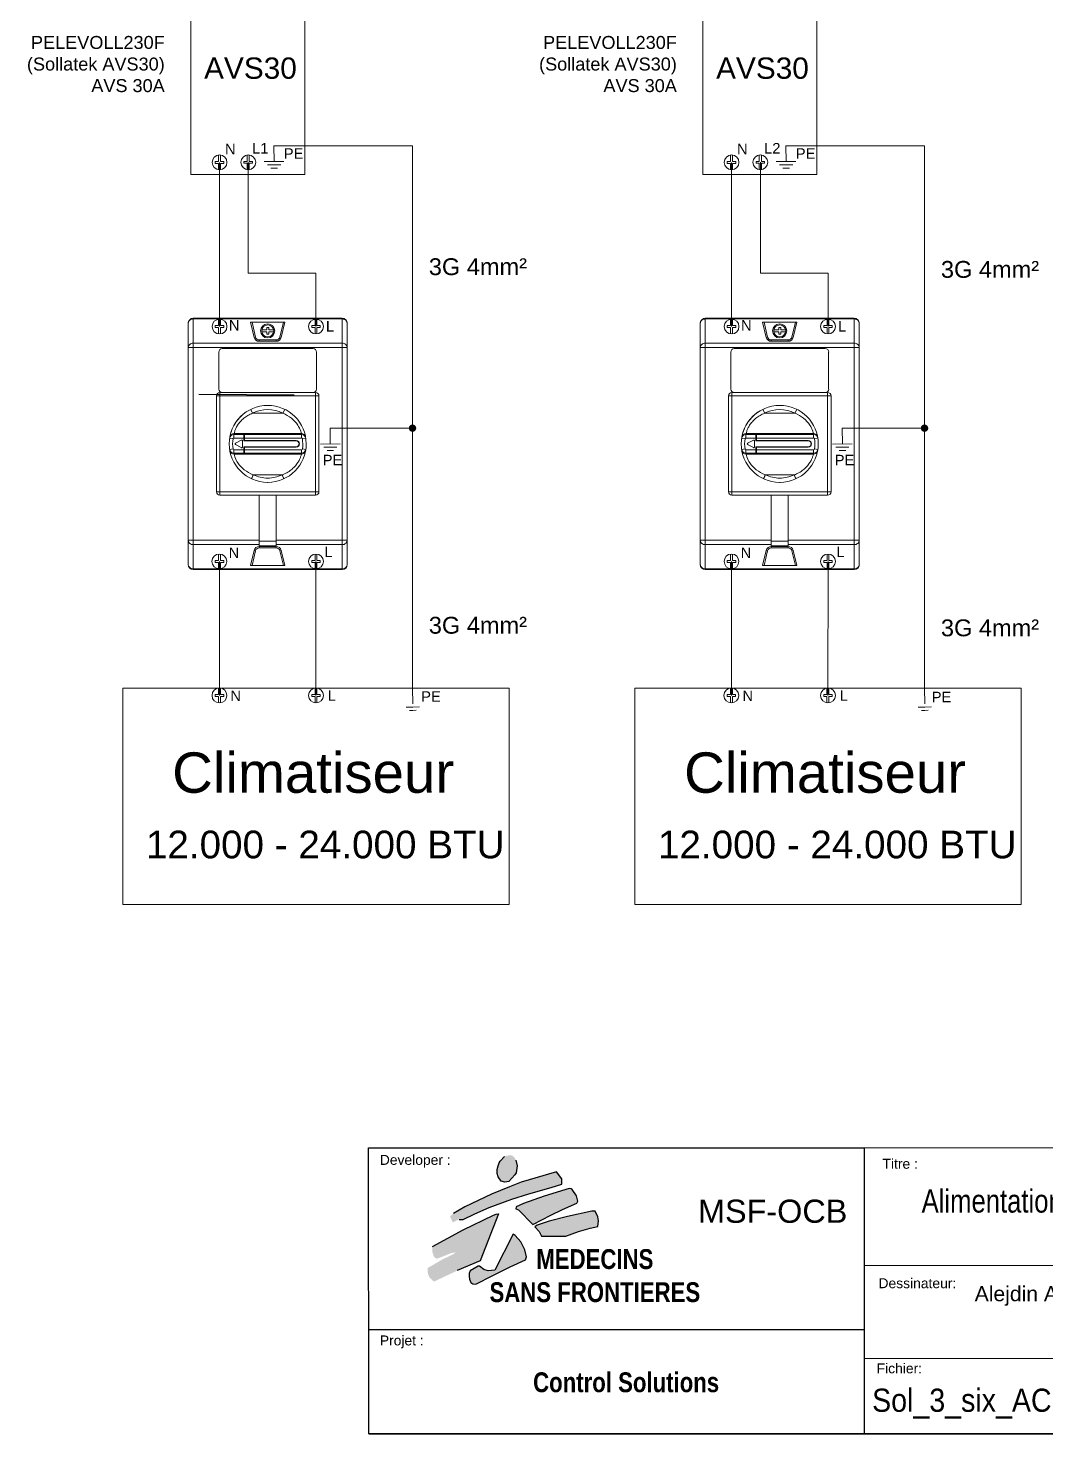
# Model space of a CAD drawing. Header units: millimetres. Extents: x 2593 to 3010, y 1326 to 1702.
# Drawn here: x 2802.3 to 2912, y 1365.9 to 1517.5 of the extents above; entities that cross this region are included whole.
import ezdxf
from ezdxf.enums import TextEntityAlignment as Align

# ---------------------------------------------------------------- set-up
doc = ezdxf.new("R2010")
doc.units = ezdxf.units.MM
for name, color, linetype, lineweight in [('01_Puissance', 250, 'Continuous', 20), ('03_Symbole', 250, 'Continuous', 15), ('_PROPRIETE_INTELLECTUELLE_AZIZI', 7, 'Continuous', 5)]:
    doc.layers.add(name, color=color, linetype=linetype, lineweight=lineweight)
doc.layers.add('04_Texte', color=7, linetype='Continuous')
doc.styles.get("Standard").update_dxf_attribs({"font": 'arial.ttf'})
doc.styles.add('TITLE', font='arial.ttf', dxfattribs={"width": 0.8})

# ---------------------------------------------------------------- blocks, each defined once
blk = doc.blocks.new('CARTOUCHE_AZIZI')
at = {"layer": '04_Texte', "linetype": 'Continuous'}
h = blk.add_hatch(color=256, dxfattribs=at)
h.paths.add_polyline_path([(-135.64, 28.9), (-135.78, 29.52), (-135.86, 29.69), (-136.11, 29.98), (-136.37, 30.06), (-136.77, 29.99), (-137.01, 29.9), (-137.47, 29.42), (-137.58, 29.21), (-137.68, 28.9), (-137.81, 28.51), (-137.79, 28.09), (-137.69, 27.72), (-137.36, 27.24), (-136.97, 27.13), (-136.55, 27.23), (-135.88, 27.93), (-135.75, 28.16)])
h.paths.add_polyline_path([(-135.2, 27.13), (-136.46, 26.65), (-138.43, 25.85), (-141.29, 24.49), (-142.52, 23.77), (-142.89, 23.46), (-142.59, 22.8), (-141.91, 23.13), (-141.46, 23.12), (-140.22, 23.71), (-138.66, 24.4), (-136.22, 25.3), (-134.37, 25.88), (-131.99, 26.58), (-130.84, 26.93), (-130.82, 27.49), (-131.4, 28.26)])
h.paths.add_polyline_path([(-137.67, 23.73), (-137.91, 23.69), (-138.2, 23.58), (-141.48, 22), (-144.78, 20.21), (-144.79, 19.63), (-144.6, 19.07), (-144.3, 18.88), (-142.73, 19.5), (-142.31, 19.57), (-142.46, 19.41), (-143.75, 18.78), (-145.3, 17.88), (-145.3, 17.38), (-145.12, 16.89), (-144.62, 16.42), (-142.11, 17.6), (-139.63, 18.65)])
h.paths.add_polyline_path([(-134.76, 18.76), (-134.65, 19.1), (-134.83, 19.83), (-135.26, 20.72), (-135.86, 21.39), (-136.08, 21.55), (-138.07, 17.64), (-138.78, 17.59), (-139.25, 17.72), (-139.7, 18.07), (-139.86, 18.07), (-140.73, 17.57), (-140.83, 17.31), (-140.83, 16.99), (-140.78, 16.7), (-140.63, 16.33), (-140.44, 16.18), (-140.1, 16.15), (-138.28, 17.07), (-136.39, 18.02)])
h.paths.add_polyline_path([(-134.97, 24.83), (-135.76, 24.49), (-135.78, 24.28), (-135.51, 24.16), (-133.95, 22.59), (-132.01, 23.59), (-130.75, 24.18), (-129.2, 24.87), (-129.12, 25.09), (-129.25, 25.66), (-129.7, 26.35), (-129.81, 26.44), (-130.05, 26.45), (-132.72, 25.64)])
h.paths.add_polyline_path([(-132.18, 22.92), (-133.5, 22.49), (-133.73, 22.31), (-133.29, 21.83), (-133.03, 21.31), (-130.39, 21.31), (-129.04, 21.82), (-127.76, 22.18), (-126.94, 22.37), (-126.86, 22.99), (-126.94, 23.41), (-127.22, 24.01), (-127.58, 24.03), (-130.23, 23.44)])
at = {"layer": '04_Texte'}
for p, q in [((-151.65, 30.85), (-98.23, 30.85)), ((-151.65, 11.27), (-98.23, 11.27)), ((-151.65, 0), (-98.23, 0)), ((-98.23, 0), (-53.45, 0))]:
    blk.add_line(p, q, dxfattribs=at)
at = {"layer": '04_Texte', "lineweight": -3}
for p, q in [((-98.23, 30.85), (-98.23, 0)), ((-98.23, 18.17), (-0.02, 18.24)), ((-98.23, 8.17), (-0.01, 7.96)), ((-76.3, 8.12), (-76.3, 0)), ((-52.18, 8.07), (-52.06, 0)), ((-42.92, 8.05), (-42.92, 0)), ((-26.4, 8.02), (-26.35, 0))]:
    blk.add_line(p, q, dxfattribs=at)
at = {"layer": '04_Texte', "linetype": 'Continuous'}
for p, q in [((-137.81, 28.51), (-137.68, 28.9)), ((-137.68, 28.9), (-137.58, 29.21)), ((-137.58, 29.21), (-137.47, 29.42)), ((-137.47, 29.42), (-137.01, 29.9)), ((-135.78, 29.52), (-135.64, 28.9)), ((-135.64, 28.9), (-135.75, 28.16)), ((-137.79, 28.09), (-137.81, 28.51)), ((-137.69, 27.72), (-137.79, 28.09)), ((-137.36, 27.24), (-137.69, 27.72)), ((-135.88, 27.93), (-136.55, 27.23)), ((-135.75, 28.16), (-135.88, 27.93)), ((-131.4, 28.26), (-135.2, 27.13)), ((-130.82, 27.49), (-131.4, 28.26)), ((-130.84, 26.93), (-130.82, 27.49)), ((-138.43, 25.85), (-141.29, 24.49)), ((-136.46, 26.65), (-138.43, 25.85)), ((-136.97, 27.13), (-137.36, 27.24)), ((-136.55, 27.23), (-136.97, 27.13)), ((-135.2, 27.13), (-136.46, 26.65)), ((-136.22, 25.3), (-134.37, 25.88)), ((-134.37, 25.88), (-131.99, 26.58)), ((-130.05, 26.45), (-132.72, 25.64)), ((-131.99, 26.58), (-130.84, 26.93)), ((-129.81, 26.44), (-130.05, 26.45)), ((-129.7, 26.35), (-129.81, 26.44)), ((-129.25, 25.66), (-129.7, 26.35)), ((-141.29, 24.49), (-142.52, 23.77)), ((-140.22, 23.71), (-138.66, 24.4)), ((-138.66, 24.4), (-136.22, 25.3)), ((-135.76, 24.49), (-135.78, 24.28)), ((-135.78, 24.28), (-135.51, 24.16)), ((-134.97, 24.83), (-135.76, 24.49)), ((-132.72, 25.64), (-134.97, 24.83)), ((-130.75, 24.18), (-129.2, 24.87)), ((-129.12, 25.09), (-129.25, 25.66)), ((-129.2, 24.87), (-129.12, 25.09)), ((-141.91, 23.13), (-141.46, 23.12)), ((-141.48, 22), (-138.2, 23.58)), ((-141.46, 23.12), (-140.22, 23.71)), ((-137.67, 23.73), (-139.63, 18.65)), ((-138.2, 23.58), (-137.91, 23.69)), ((-137.91, 23.69), (-137.67, 23.73)), ((-135.51, 24.16), (-133.95, 22.59)), ((-133.95, 22.59), (-132.01, 23.59)), ((-132.18, 22.92), (-133.5, 22.49)), ((-130.23, 23.44), (-132.18, 22.92)), ((-132.01, 23.59), (-130.75, 24.18)), ((-127.58, 24.03), (-130.23, 23.44)), ((-127.22, 24.01), (-127.58, 24.03)), ((-126.94, 23.41), (-127.22, 24.01)), ((-126.86, 22.99), (-126.94, 23.41)), ((-126.94, 22.37), (-126.86, 22.99)), ((-144.78, 20.21), (-141.48, 22)), ((-136.08, 21.55), (-138.07, 17.64)), ((-135.86, 21.39), (-136.08, 21.55)), ((-135.26, 20.72), (-135.86, 21.39)), ((-133.5, 22.49), (-133.73, 22.31)), ((-133.73, 22.31), (-133.29, 21.83)), ((-133.29, 21.83), (-133.03, 21.31)), ((-133.03, 21.31), (-130.39, 21.31)), ((-130.39, 21.31), (-129.04, 21.82)), ((-129.04, 21.82), (-127.76, 22.18)), ((-127.76, 22.18), (-126.94, 22.37)), ((-134.83, 19.83), (-135.26, 20.72)), ((-134.65, 19.1), (-134.83, 19.83)), ((-139.63, 18.65), (-142.11, 17.6)), ((-136.39, 18.02), (-134.76, 18.76)), ((-134.76, 18.76), (-134.65, 19.1)), ((-140.73, 17.57), (-140.83, 17.31)), ((-140.83, 17.31), (-140.83, 16.99)), ((-140.83, 16.99), (-140.78, 16.7)), ((-140.78, 16.7), (-140.63, 16.33)), ((-139.86, 18.07), (-140.73, 17.57)), ((-140.1, 16.15), (-138.28, 17.07)), ((-139.7, 18.07), (-139.86, 18.07)), ((-139.25, 17.72), (-139.7, 18.07)), ((-138.78, 17.59), (-139.25, 17.72)), ((-138.07, 17.64), (-138.78, 17.59)), ((-138.28, 17.07), (-136.39, 18.02)), ((-140.63, 16.33), (-140.44, 16.18)), ((-140.44, 16.18), (-140.1, 16.15))]:
    blk.add_line(p, q, dxfattribs=at)
at = {"layer": '04_Texte'}
blk.add_lwpolyline([(-151.68, 30.85), (0.03, 30.92), (0, 0), (-151.65, 0)], close=True, dxfattribs=at)
at = {"layer": '04_Texte', "style": 'TITLE'}
for s, p in [('Developer :', (-150.45, 29.01)), ('Titre : ', (-96.26, 28.59)), ('Dessinateur: ', (-96.69, 15.71)), ('Projet :', (-150.45, 9.54)), ('Fichier: ', (-96.89, 6.53)), ('Date de révision :', (-41.9, 6.44)), ('Date de création :', (-75.05, 6.25)), ('Rev. No :', (-51.21, 6.3)), ('Echelle : ', (-25.09, 6.21))]:
    blk.add_text(s, height=1.069, dxfattribs=at).set_placement(p)
at = {"layer": '04_Texte', "width": 0.882139}
blk.add_text('Sol_3_six_AC', height=2.5, dxfattribs=at).set_placement((-97.38, 2.38), (-78.03, 2.38), align=Align.FIT)
at = {"layer": '04_Texte', "lineweight": -3, "attachment_point": 1}
for s, width, gutter_width, insert, char_height in [('MSF-OCB', 13.1966, 12.5, (-116.15, 25.26), 2.5), ('Alejdin AZIZI, HVAC Control Solutions Engineer Intern', 58.1415, 8.14, (-86.32, 15.93), 1.6279), ('NTS', 14.2549, 12.5, (-20.66, 4.89), 2.5)]:
    blk.add_mtext_dynamic_manual_height_columns(s, width=width, gutter_width=gutter_width, heights=[0], dxfattribs=dict(at, insert=insert, char_height=char_height))
at = {"layer": '04_Texte', "char_height": 2.1397, "width": 54.778, "attachment_point": 5, "style": 'TITLE'}
for s, insert in [('{\\fArial|b1|i0|c0|p39;MEDECINS\\PSANS FRONTIERES}', (-127.27, 17.05)), ('{\\fArial|b1|i0|c0|p39;Control Solutions}', (-123.9, 5.55))]:
    blk.add_mtext(s, dxfattribs=dict(at, insert=insert))
at = {"layer": '04_Texte', "insert": (-74.12, 4.48), "char_height": 2.5, "attachment_point": 1}
blk.add_mtext_dynamic_manual_height_columns('21/04/2026', width=5.8436, gutter_width=12.5, heights=[0], dxfattribs=at)
at = {"layer": '04_Texte'}
for tag, p, height in [('REV_NO', (-51.35, 2.42), 1.39), ('DATE_REV', (-41.45, 2.09), 1.93)]:
    blk.add_attdef(tag, p, '', height=height, dxfattribs=at)
at = {"layer": '_PROPRIETE_INTELLECTUELLE_AZIZI', "insert": (-151.68, 30.87), "char_height": 0.0144, "attachment_point": 1}
blk.add_mtext_dynamic_manual_height_columns('ORIG_DWG_AUTH:_AZIZI_Alejdin_2026', width=0.3855, gutter_width=0.0719, heights=[0], dxfattribs=at)

msp = doc.modelspace()

# ---------------------------------------------------------------- linework, layer by layer
at = {"layer": '01_Puissance'}
for p, q in [((2828.75, 1504.77), (2828.78, 1503.07)), ((2828.75, 1504.77), (2843.71, 1504.77)), ((2843.71, 1504.77), (2843.71, 1474.32)), ((2883.95, 1504.77), (2883.98, 1503.07)), ((2898.91, 1504.77), (2883.95, 1504.77)), ((2898.91, 1474.32), (2898.91, 1504.77)), ((2822.91, 1485.28), (2822.91, 1502.98)), ((2826.01, 1502.99), (2826.01, 1491.04)), ((2827.71, 1503.06), (2829.84, 1503.09)), ((2828.78, 1503.07), (2827.71, 1503.06)), ((2828.07, 1502.71), (2829.5, 1502.73)), ((2828.78, 1502.72), (2828.07, 1502.71)), ((2828.43, 1502.36), (2829.15, 1502.37)), ((2828.79, 1502.36), (2828.43, 1502.36)), ((2878.11, 1485.28), (2878.11, 1502.98)), ((2881.21, 1491.04), (2881.21, 1502.99)), ((2882.91, 1503.06), (2885.05, 1503.09)), ((2883.98, 1503.07), (2882.91, 1503.06)), ((2883.28, 1502.71), (2884.7, 1502.73)), ((2883.99, 1502.72), (2883.28, 1502.71)), ((2883.64, 1502.36), (2884.35, 1502.37)), ((2883.99, 1502.36), (2883.64, 1502.36)), ((2832.1, 1501.68), (2832.1, 1501.68)), ((2887.3, 1501.68), (2887.3, 1501.68)), ((2833.3, 1491.04), (2826.01, 1491.04)), ((2833.3, 1491.04), (2833.3, 1485.28)), ((2881.21, 1491.04), (2888.51, 1491.04)), ((2888.51, 1491.04), (2888.51, 1485.28)), ((2834.82, 1474.32), (2834.84, 1472.63)), ((2843.71, 1474.32), (2834.82, 1474.32)), ((2843.71, 1446.3), (2843.71, 1474.32)), ((2890.02, 1474.32), (2890.05, 1472.63)), ((2890.02, 1474.32), (2898.91, 1474.32)), ((2898.91, 1446.3), (2898.91, 1474.32)), ((2833.78, 1472.61), (2835.91, 1472.65)), ((2834.84, 1472.63), (2833.78, 1472.61)), ((2834.14, 1472.26), (2835.56, 1472.28)), ((2834.85, 1472.27), (2834.14, 1472.26)), ((2834.86, 1471.92), (2834.5, 1471.91)), ((2834.5, 1471.91), (2835.21, 1471.92)), ((2888.98, 1472.61), (2891.11, 1472.65)), ((2890.05, 1472.63), (2888.98, 1472.61)), ((2889.34, 1472.26), (2890.76, 1472.28)), ((2890.05, 1472.27), (2889.34, 1472.26)), ((2890.06, 1471.92), (2889.7, 1471.91)), ((2889.7, 1471.91), (2890.41, 1471.92)), ((2822.9, 1445.5), (2822.89, 1459.95)), ((2833.3, 1459.95), (2833.3, 1445.5)), ((2878.1, 1459.95), (2878.09, 1445.5)), ((2888.51, 1459.95), (2888.5, 1445.5)), ((2843.71, 1446.3), (2843.74, 1444.61)), ((2898.91, 1446.3), (2898.94, 1444.61)), ((2843.04, 1444.24), (2844.46, 1444.26)), ((2843.75, 1444.25), (2843.04, 1444.24)), ((2843.4, 1443.89), (2844.11, 1443.9)), ((2843.75, 1443.89), (2843.4, 1443.89)), ((2898.23, 1444.24), (2899.66, 1444.26)), ((2898.94, 1444.25), (2898.23, 1444.24)), ((2898.59, 1443.89), (2899.31, 1443.9)), ((2898.95, 1443.89), (2898.59, 1443.89))]:
    msp.add_line(p, q, dxfattribs=at)
at = {"layer": '01_Puissance', "lineweight": -3}
msp.add_line((2830.97, 1477.87), (2820.66, 1477.94), dxfattribs=at)
at = {"layer": '01_Puissance', "lineweight": -3, "const_width": 0.4}
for points in [[(2843.91, 1474.32, -1), (2843.51, 1474.32, -1)], [(2899.11, 1474.32, -1), (2898.71, 1474.32, -1)]]:
    msp.add_lwpolyline(points, format="xyb", close=True, dxfattribs=at)
at = {"layer": '03_Symbole', "color": 7, "linetype": 'Continuous'}
for p, q in [((2822.8, 1503.09), (2822.8, 1503.77)), ((2823.02, 1503.09), (2823.02, 1503.77)), ((2825.9, 1503.09), (2825.9, 1503.78)), ((2826.11, 1503.09), (2826.11, 1503.78)), ((2878, 1503.09), (2878, 1503.77)), ((2878.22, 1503.09), (2878.22, 1503.77)), ((2881.1, 1503.09), (2881.1, 1503.78)), ((2881.32, 1503.09), (2881.32, 1503.78)), ((2822.45, 1503.09), (2822.45, 1502.87)), ((2822.8, 1503.09), (2822.45, 1503.09)), ((2822.45, 1502.87), (2822.8, 1502.87)), ((2822.8, 1502.87), (2822.8, 1502.19)), ((2823.37, 1503.09), (2823.02, 1503.09)), ((2823.02, 1502.87), (2823.02, 1502.19)), ((2823.02, 1502.87), (2823.37, 1502.87)), ((2823.37, 1502.87), (2823.37, 1503.09)), ((2825.54, 1502.88), (2825.54, 1503.09)), ((2825.54, 1503.09), (2825.9, 1503.09)), ((2825.9, 1502.88), (2825.54, 1502.88)), ((2825.9, 1502.88), (2825.9, 1502.2)), ((2826.11, 1503.09), (2826.47, 1503.09)), ((2826.11, 1502.88), (2826.11, 1502.2)), ((2826.47, 1502.88), (2826.11, 1502.88)), ((2826.47, 1503.09), (2826.47, 1502.88)), ((2877.65, 1503.09), (2877.65, 1502.87)), ((2878, 1503.09), (2877.65, 1503.09)), ((2877.65, 1502.87), (2878, 1502.87)), ((2878, 1502.87), (2878, 1502.19)), ((2878.57, 1503.09), (2878.22, 1503.09)), ((2878.22, 1502.87), (2878.22, 1502.19)), ((2878.22, 1502.87), (2878.57, 1502.87)), ((2878.57, 1502.87), (2878.57, 1503.09)), ((2880.75, 1502.88), (2880.75, 1503.09)), ((2880.75, 1503.09), (2881.1, 1503.09)), ((2881.1, 1502.88), (2880.75, 1502.88)), ((2881.1, 1502.88), (2881.1, 1502.2)), ((2881.32, 1503.09), (2881.67, 1503.09)), ((2881.32, 1502.88), (2881.32, 1502.2)), ((2881.67, 1502.88), (2881.32, 1502.88)), ((2881.67, 1503.09), (2881.67, 1502.88)), ((2822.8, 1485.38), (2822.8, 1486.07)), ((2823.02, 1485.38), (2823.02, 1486.07)), ((2833.2, 1485.39), (2833.2, 1486.07)), ((2833.41, 1485.39), (2833.41, 1486.07)), ((2878, 1485.38), (2878, 1486.07)), ((2878.22, 1485.38), (2878.22, 1486.07)), ((2888.4, 1485.39), (2888.4, 1486.07)), ((2888.61, 1485.39), (2888.61, 1486.07)), ((2822.45, 1485.17), (2822.45, 1485.38)), ((2822.45, 1485.38), (2822.8, 1485.38)), ((2822.8, 1485.17), (2822.45, 1485.17)), ((2822.8, 1485.17), (2822.8, 1484.49)), ((2823.02, 1485.38), (2823.37, 1485.38)), ((2823.02, 1485.17), (2823.02, 1484.49)), ((2823.37, 1485.17), (2823.02, 1485.17)), ((2823.37, 1485.38), (2823.37, 1485.17)), ((2832.84, 1485.18), (2832.84, 1485.39)), ((2832.84, 1485.39), (2833.2, 1485.39)), ((2833.2, 1485.18), (2832.84, 1485.18)), ((2833.2, 1485.18), (2833.2, 1484.49)), ((2833.41, 1485.39), (2833.76, 1485.39)), ((2833.41, 1485.18), (2833.41, 1484.49)), ((2833.76, 1485.18), (2833.41, 1485.18)), ((2833.76, 1485.39), (2833.76, 1485.18)), ((2877.65, 1485.17), (2877.65, 1485.38)), ((2877.65, 1485.38), (2878, 1485.38)), ((2878, 1485.17), (2877.65, 1485.17)), ((2878, 1485.17), (2878, 1484.49)), ((2878.22, 1485.38), (2878.57, 1485.38)), ((2878.22, 1485.17), (2878.22, 1484.49)), ((2878.57, 1485.17), (2878.22, 1485.17)), ((2878.57, 1485.38), (2878.57, 1485.17)), ((2888.04, 1485.18), (2888.04, 1485.39)), ((2888.04, 1485.39), (2888.4, 1485.39)), ((2888.4, 1485.18), (2888.04, 1485.18)), ((2888.4, 1485.18), (2888.4, 1484.49)), ((2888.61, 1485.39), (2888.97, 1485.39)), ((2888.61, 1485.18), (2888.61, 1484.49)), ((2888.97, 1485.18), (2888.61, 1485.18)), ((2888.97, 1485.39), (2888.97, 1485.18)), ((2822.43, 1459.84), (2822.43, 1460.06)), ((2822.43, 1460.06), (2822.79, 1460.06)), ((2822.79, 1459.84), (2822.43, 1459.84)), ((2822.79, 1460.06), (2822.79, 1460.74)), ((2822.79, 1459.84), (2822.79, 1459.16)), ((2823, 1460.06), (2823, 1460.74)), ((2823, 1460.06), (2823.36, 1460.06)), ((2823, 1459.84), (2823, 1459.16)), ((2823.36, 1459.84), (2823, 1459.84)), ((2823.36, 1460.06), (2823.36, 1459.84)), ((2832.84, 1459.84), (2832.84, 1460.06)), ((2832.84, 1460.06), (2833.2, 1460.06)), ((2833.2, 1459.84), (2832.84, 1459.84)), ((2833.2, 1460.06), (2833.2, 1460.74)), ((2833.2, 1459.84), (2833.2, 1459.16)), ((2833.41, 1460.06), (2833.41, 1460.74)), ((2833.41, 1460.06), (2833.76, 1460.06)), ((2833.41, 1459.84), (2833.41, 1459.16)), ((2833.76, 1459.84), (2833.41, 1459.84)), ((2833.76, 1460.06), (2833.76, 1459.84)), ((2877.64, 1459.84), (2877.64, 1460.06)), ((2877.64, 1460.06), (2877.99, 1460.06)), ((2877.99, 1459.84), (2877.64, 1459.84)), ((2877.99, 1460.06), (2877.99, 1460.74)), ((2877.99, 1459.84), (2877.99, 1459.16)), ((2878.2, 1460.06), (2878.2, 1460.74)), ((2878.2, 1460.06), (2878.56, 1460.06)), ((2878.2, 1459.84), (2878.2, 1459.16)), ((2878.56, 1459.84), (2878.2, 1459.84)), ((2878.56, 1460.06), (2878.56, 1459.84)), ((2888.05, 1459.84), (2888.05, 1460.06)), ((2888.05, 1460.06), (2888.4, 1460.06)), ((2888.4, 1459.84), (2888.05, 1459.84)), ((2888.4, 1460.06), (2888.4, 1460.74)), ((2888.4, 1459.84), (2888.4, 1459.16)), ((2888.61, 1460.06), (2888.61, 1460.74)), ((2888.61, 1460.06), (2888.97, 1460.06)), ((2888.61, 1459.84), (2888.61, 1459.16)), ((2888.97, 1459.84), (2888.61, 1459.84)), ((2888.97, 1460.06), (2888.97, 1459.84)), ((2822.79, 1445.61), (2822.79, 1446.29)), ((2823.01, 1445.61), (2823.01, 1446.29)), ((2833.2, 1445.61), (2833.2, 1446.29)), ((2833.41, 1445.61), (2833.41, 1446.29)), ((2877.99, 1445.61), (2877.99, 1446.29)), ((2878.2, 1445.61), (2878.2, 1446.29)), ((2888.39, 1445.61), (2888.39, 1446.29)), ((2888.61, 1445.61), (2888.61, 1446.29)), ((2822.44, 1445.61), (2822.44, 1445.39)), ((2822.79, 1445.61), (2822.44, 1445.61)), ((2822.44, 1445.39), (2822.79, 1445.39)), ((2822.79, 1445.39), (2822.79, 1444.71)), ((2823.36, 1445.61), (2823.01, 1445.61)), ((2823.01, 1445.39), (2823.01, 1444.71)), ((2823.01, 1445.39), (2823.36, 1445.39)), ((2823.36, 1445.39), (2823.36, 1445.61)), ((2832.84, 1445.39), (2832.84, 1445.61)), ((2832.84, 1445.61), (2833.2, 1445.61)), ((2833.2, 1445.39), (2832.84, 1445.39)), ((2833.2, 1445.39), (2833.2, 1444.71)), ((2833.41, 1445.61), (2833.76, 1445.61)), ((2833.41, 1445.39), (2833.41, 1444.71)), ((2833.76, 1445.39), (2833.41, 1445.39)), ((2833.76, 1445.61), (2833.76, 1445.39)), ((2877.63, 1445.61), (2877.63, 1445.39)), ((2877.99, 1445.61), (2877.63, 1445.61)), ((2877.63, 1445.39), (2877.99, 1445.39)), ((2877.99, 1445.39), (2877.99, 1444.71)), ((2878.55, 1445.61), (2878.2, 1445.61)), ((2878.2, 1445.39), (2878.2, 1444.71)), ((2878.2, 1445.39), (2878.55, 1445.39)), ((2878.55, 1445.39), (2878.55, 1445.61)), ((2888.04, 1445.39), (2888.04, 1445.61)), ((2888.04, 1445.61), (2888.39, 1445.61)), ((2888.39, 1445.39), (2888.04, 1445.39)), ((2888.39, 1445.39), (2888.39, 1444.71)), ((2888.61, 1445.61), (2888.96, 1445.61)), ((2888.61, 1445.39), (2888.61, 1444.71)), ((2888.96, 1445.39), (2888.61, 1445.39)), ((2888.96, 1445.61), (2888.96, 1445.39))]:
    msp.add_line(p, q, dxfattribs=at)
at = {"layer": '03_Symbole', "color": 7}
for p, q in [((2819.53, 1459.63), (2819.53, 1485.62)), ((2820.08, 1486.18), (2820.08, 1459.08)), ((2820.08, 1486.18), (2836.12, 1486.18)), ((2836.12, 1486.1), (2820.08, 1486.1)), ((2826.26, 1485.75), (2826.64, 1484.11)), ((2826.26, 1485.75), (2829.94, 1485.75)), ((2826.78, 1484.15), (2826.41, 1485.75)), ((2829.79, 1485.75), (2829.42, 1484.15)), ((2829.94, 1485.75), (2829.56, 1484.11)), ((2836.12, 1459.08), (2836.12, 1486.18)), ((2836.67, 1459.63), (2836.67, 1485.62)), ((2874.73, 1459.63), (2874.73, 1485.62)), ((2875.28, 1486.18), (2875.28, 1459.08)), ((2875.28, 1486.18), (2891.32, 1486.18)), ((2891.32, 1486.1), (2875.28, 1486.1)), ((2881.46, 1485.75), (2881.84, 1484.11)), ((2881.46, 1485.75), (2885.15, 1485.75)), ((2881.99, 1484.15), (2881.61, 1485.75)), ((2884.99, 1485.75), (2884.62, 1484.15)), ((2885.15, 1485.75), (2884.76, 1484.11)), ((2891.32, 1459.08), (2891.32, 1486.18)), ((2891.87, 1459.63), (2891.87, 1485.62)), ((2826.64, 1484.11), (2826.78, 1484.15)), ((2827.46, 1484.92), (2827.99, 1484.92)), ((2827.99, 1484.7), (2827.46, 1484.7)), ((2827.99, 1484.92), (2827.99, 1485.16)), ((2827.99, 1484.46), (2827.99, 1484.7)), ((2828.21, 1485.16), (2828.21, 1484.92)), ((2828.21, 1484.92), (2828.73, 1484.92)), ((2828.21, 1484.7), (2828.21, 1484.46)), ((2828.73, 1484.7), (2828.21, 1484.7)), ((2829.42, 1484.15), (2829.56, 1484.11)), ((2881.84, 1484.11), (2881.99, 1484.15)), ((2882.67, 1484.92), (2883.19, 1484.92)), ((2883.19, 1484.7), (2882.67, 1484.7)), ((2883.19, 1484.92), (2883.19, 1485.16)), ((2883.19, 1484.46), (2883.19, 1484.7)), ((2883.41, 1485.16), (2883.41, 1484.92)), ((2883.41, 1484.92), (2883.94, 1484.92)), ((2883.41, 1484.7), (2883.41, 1484.46)), ((2883.94, 1484.7), (2883.41, 1484.7)), ((2884.62, 1484.15), (2884.76, 1484.11)), ((2836.67, 1483.02), (2819.53, 1483.02)), ((2820.08, 1483.5), (2836.12, 1483.5)), ((2822.83, 1478.53), (2822.83, 1482.53)), ((2823.2, 1482.9), (2833, 1482.9)), ((2827.18, 1483.84), (2827.18, 1483.69)), ((2827.18, 1483.84), (2829.02, 1483.84)), ((2829.02, 1483.69), (2827.18, 1483.69)), ((2829.02, 1483.69), (2829.02, 1483.84)), ((2833.37, 1482.53), (2833.37, 1478.53)), ((2891.87, 1483.02), (2874.73, 1483.02)), ((2875.28, 1483.5), (2891.32, 1483.5)), ((2878.03, 1478.53), (2878.03, 1482.53)), ((2878.4, 1482.9), (2888.21, 1482.9)), ((2882.38, 1483.84), (2882.38, 1483.69)), ((2882.38, 1483.84), (2884.22, 1483.84)), ((2884.22, 1483.69), (2882.38, 1483.69)), ((2884.22, 1483.69), (2884.22, 1483.84)), ((2888.57, 1482.53), (2888.57, 1478.53)), ((2822.94, 1478.16), (2822.94, 1467.1)), ((2822.94, 1478.16), (2833.26, 1478.16)), ((2833.26, 1467.1), (2833.26, 1478.16)), ((2878.14, 1478.16), (2878.14, 1467.1)), ((2878.14, 1478.16), (2888.46, 1478.16)), ((2888.46, 1467.1), (2888.46, 1478.16)), ((2833.63, 1477.79), (2822.57, 1477.79)), ((2822.57, 1467.47), (2822.57, 1477.79)), ((2833.63, 1477.79), (2833.63, 1467.47)), ((2888.83, 1477.79), (2877.77, 1477.79)), ((2877.77, 1467.47), (2877.77, 1477.79)), ((2888.83, 1477.79), (2888.83, 1467.47)), ((2826.27, 1476.35), (2826.47, 1475.94)), ((2826.47, 1475.94), (2829.72, 1475.94)), ((2829.72, 1475.94), (2829.93, 1476.35)), ((2881.47, 1476.35), (2881.68, 1475.94)), ((2881.68, 1475.94), (2884.93, 1475.94)), ((2884.93, 1475.94), (2885.13, 1476.35)), ((2824.45, 1473.63), (2824.47, 1473.73)), ((2824.45, 1473.63), (2831.75, 1473.63)), ((2824.45, 1473.63), (2824.45, 1473.26)), ((2831.73, 1473.73), (2824.47, 1473.73)), ((2825.54, 1472.94), (2825.54, 1473.63)), ((2825.61, 1472.98), (2825.61, 1473.63)), ((2831.73, 1473.73), (2831.75, 1473.63)), ((2831.75, 1473.26), (2831.75, 1473.63)), ((2879.66, 1473.63), (2879.67, 1473.73)), ((2879.66, 1473.63), (2886.95, 1473.63)), ((2879.66, 1473.63), (2879.66, 1473.26)), ((2886.93, 1473.73), (2879.67, 1473.73)), ((2880.74, 1472.94), (2880.74, 1473.63)), ((2880.81, 1472.98), (2880.81, 1473.63)), ((2886.93, 1473.73), (2886.95, 1473.63)), ((2886.95, 1473.26), (2886.95, 1473.63)), ((2824.01, 1473.3), (2824, 1473.25)), ((2824, 1473.24), (2824, 1473.25)), ((2824.36, 1473.19), (2824, 1473.24)), ((2824, 1472.02), (2824.36, 1472.08)), ((2824, 1472.01), (2824, 1472.02)), ((2824, 1472.01), (2824.01, 1471.95)), ((2824.45, 1473.26), (2825.54, 1473.26)), ((2825.54, 1472), (2824.45, 1472)), ((2824.45, 1472), (2824.45, 1471.63)), ((2825.25, 1473.03), (2824.64, 1472.71)), ((2824.64, 1472.55), (2825.25, 1472.22)), ((2825.39, 1472.95), (2825.39, 1472.3)), ((2831.18, 1472.94), (2825.54, 1472.94)), ((2825.54, 1472.31), (2831.18, 1472.31)), ((2825.54, 1471.63), (2825.54, 1472.31)), ((2825.61, 1473.26), (2831.75, 1473.26)), ((2825.61, 1472.98), (2831.18, 1472.98)), ((2831.18, 1472.28), (2825.61, 1472.28)), ((2825.61, 1471.63), (2825.61, 1472.28)), ((2831.75, 1472), (2825.61, 1472)), ((2831.75, 1471.63), (2831.75, 1472)), ((2832.2, 1473.24), (2831.84, 1473.19)), ((2831.84, 1472.08), (2832.2, 1472.02)), ((2832.2, 1473.25), (2832.19, 1473.3)), ((2832.19, 1471.96), (2832.2, 1472.02)), ((2832.2, 1473.25), (2832.2, 1473.24)), ((2832.2, 1472.02), (2832.2, 1472.02)), ((2879.21, 1473.3), (2879.2, 1473.25)), ((2879.2, 1473.24), (2879.2, 1473.25)), ((2879.56, 1473.19), (2879.2, 1473.24)), ((2879.2, 1472.02), (2879.56, 1472.08)), ((2879.2, 1472.01), (2879.2, 1472.02)), ((2879.2, 1472.01), (2879.21, 1471.95)), ((2880.74, 1472), (2879.65, 1472)), ((2879.65, 1472), (2879.65, 1471.63)), ((2879.66, 1473.26), (2880.74, 1473.26)), ((2880.46, 1473.03), (2879.84, 1472.71)), ((2879.84, 1472.55), (2880.46, 1472.22)), ((2880.59, 1472.95), (2880.59, 1472.3)), ((2886.38, 1472.94), (2880.74, 1472.94)), ((2880.74, 1472.31), (2886.38, 1472.31)), ((2880.74, 1471.63), (2880.74, 1472.31)), ((2880.81, 1473.26), (2886.95, 1473.26)), ((2880.81, 1472.98), (2886.38, 1472.98)), ((2886.38, 1472.28), (2880.81, 1472.28)), ((2880.81, 1471.63), (2880.81, 1472.28)), ((2886.95, 1472), (2880.81, 1472)), ((2886.95, 1471.63), (2886.95, 1472)), ((2887.4, 1473.24), (2887.04, 1473.19)), ((2887.04, 1472.08), (2887.4, 1472.02)), ((2887.4, 1473.25), (2887.39, 1473.3)), ((2887.39, 1471.96), (2887.4, 1472.02)), ((2887.4, 1473.25), (2887.4, 1473.24)), ((2887.4, 1472.02), (2887.4, 1472.02)), ((2831.75, 1471.63), (2824.45, 1471.63)), ((2824.47, 1471.51), (2824.45, 1471.63)), ((2824.47, 1471.51), (2831.73, 1471.51)), ((2831.75, 1471.63), (2831.73, 1471.51)), ((2886.95, 1471.63), (2879.65, 1471.63)), ((2879.67, 1471.51), (2879.65, 1471.63)), ((2879.67, 1471.51), (2886.93, 1471.51)), ((2886.95, 1471.63), (2886.93, 1471.51)), ((2829.65, 1469.29), (2826.55, 1469.29)), ((2884.85, 1469.29), (2881.75, 1469.29)), ((2822.57, 1467.47), (2833.63, 1467.47)), ((2828.08, 1468.48), (2828.1, 1468.48)), ((2828.1, 1468.48), (2828.12, 1468.48)), ((2877.77, 1467.47), (2888.83, 1467.47)), ((2883.28, 1468.48), (2883.3, 1468.48)), ((2883.3, 1468.48), (2883.33, 1468.48)), ((2833.26, 1467.1), (2822.94, 1467.1)), ((2827.18, 1461.65), (2827.18, 1467.1)), ((2829.02, 1467.1), (2829.02, 1461.65)), ((2888.46, 1467.1), (2878.14, 1467.1)), ((2882.38, 1461.65), (2882.38, 1467.1)), ((2884.22, 1467.1), (2884.22, 1461.65)), ((2819.53, 1462.24), (2827.18, 1462.24)), ((2827.18, 1461.76), (2820.08, 1461.76)), ((2827.18, 1462.13), (2829.02, 1462.13)), ((2829.02, 1461.65), (2827.18, 1461.65)), ((2827.18, 1461.57), (2829.02, 1461.57)), ((2827.18, 1461.57), (2827.18, 1461.42)), ((2829.02, 1461.42), (2827.18, 1461.42)), ((2829.02, 1462.24), (2836.67, 1462.24)), ((2836.12, 1461.76), (2829.02, 1461.76)), ((2829.02, 1461.42), (2829.02, 1461.57)), ((2874.73, 1462.24), (2882.38, 1462.24)), ((2882.38, 1461.76), (2875.28, 1461.76)), ((2882.38, 1462.13), (2884.22, 1462.13)), ((2884.22, 1461.65), (2882.38, 1461.65)), ((2882.38, 1461.57), (2884.22, 1461.57)), ((2882.38, 1461.57), (2882.38, 1461.42)), ((2884.22, 1461.42), (2882.38, 1461.42)), ((2884.22, 1462.24), (2891.87, 1462.24)), ((2891.32, 1461.76), (2884.22, 1461.76)), ((2884.22, 1461.42), (2884.22, 1461.57)), ((2826.26, 1459.51), (2826.64, 1461.14)), ((2826.41, 1459.51), (2826.78, 1461.11)), ((2826.78, 1461.11), (2826.64, 1461.14)), ((2829.56, 1461.14), (2829.42, 1461.11)), ((2829.42, 1461.11), (2829.79, 1459.51)), ((2829.94, 1459.51), (2829.56, 1461.14)), ((2881.46, 1459.51), (2881.84, 1461.14)), ((2881.61, 1459.51), (2881.99, 1461.11)), ((2881.99, 1461.11), (2881.84, 1461.14)), ((2884.76, 1461.14), (2884.62, 1461.11)), ((2884.62, 1461.11), (2884.99, 1459.51)), ((2885.15, 1459.51), (2884.76, 1461.14)), ((2820.08, 1459.15), (2836.12, 1459.15)), ((2836.12, 1459.08), (2820.08, 1459.08)), ((2829.94, 1459.51), (2826.26, 1459.51)), ((2875.28, 1459.15), (2891.32, 1459.15)), ((2891.32, 1459.08), (2875.28, 1459.08)), ((2885.15, 1459.51), (2881.46, 1459.51))]:
    msp.add_line(p, q, dxfattribs=at)
at = {"layer": '03_Symbole'}
for points in [[(2819.81, 1521.99), (2832.1, 1521.99), (2832.1, 1501.68), (2819.81, 1501.68)], [(2875.01, 1521.99), (2887.3, 1521.99), (2887.3, 1501.68), (2875.01, 1501.68)], [(2812.48, 1446.3), (2854.12, 1446.3), (2854.12, 1422.96), (2812.49, 1422.96)], [(2867.68, 1446.3), (2909.32, 1446.3), (2909.32, 1422.96), (2867.68, 1422.96)]]:
    msp.add_lwpolyline(points, close=True, dxfattribs=at)
at = {"layer": '03_Symbole', "color": 7}
for points in [[(2826.27, 1476.35), (2825.99, 1476.2), (2825.68, 1476), (2825.41, 1475.78), (2825.16, 1475.55), (2824.94, 1475.31), (2824.75, 1475.07), (2824.58, 1474.83), (2824.45, 1474.6), (2824.34, 1474.38), (2824.25, 1474.17), (2824.18, 1473.99), (2824.13, 1473.82), (2824.09, 1473.68), (2824.06, 1473.57), (2824.04, 1473.48), (2824.03, 1473.42), (2824.02, 1473.37), (2824.01, 1473.35)], [(2881.47, 1476.35), (2881.2, 1476.2), (2880.89, 1476), (2880.61, 1475.78), (2880.36, 1475.55), (2880.14, 1475.31), (2879.95, 1475.07), (2879.79, 1474.83), (2879.65, 1474.6), (2879.54, 1474.38), (2879.45, 1474.17), (2879.38, 1473.99), (2879.33, 1473.82), (2879.29, 1473.68), (2879.26, 1473.57), (2879.24, 1473.48), (2879.23, 1473.42), (2879.22, 1473.37), (2879.22, 1473.35)]]:
    msp.add_lwpolyline(points, dxfattribs=at)
at = {"layer": '03_Symbole', "color": 7, "linetype": 'Continuous'}
for centre in [(2822.91, 1502.98), (2826.01, 1502.99), (2878.11, 1502.98), (2881.21, 1502.99), (2822.91, 1485.28), (2833.3, 1485.28), (2878.11, 1485.28), (2888.51, 1485.28), (2822.89, 1459.95), (2833.3, 1459.95), (2878.1, 1459.95), (2888.51, 1459.95), (2822.9, 1445.5), (2833.3, 1445.5), (2878.09, 1445.5), (2888.5, 1445.5)]:
    msp.add_circle(centre, 0.798, dxfattribs=at)
at = {"layer": '03_Symbole', "color": 7}
for centre, radius in [((2828.1, 1484.81), 0.765), ((2828.1, 1484.81), 0.645), ((2883.3, 1484.81), 0.765), ((2883.3, 1484.81), 0.645)]:
    msp.add_circle(centre, radius, dxfattribs=at)
for centre, radius, start, end in [((2820.08, 1485.62), 0.553, 90, 180), ((2836.12, 1485.62), 0.553, 0, 90), ((2875.28, 1485.62), 0.553, 90, 180), ((2891.32, 1485.62), 0.553, 0, 90), ((2827.18, 1484.24), 0.553, 193.1999, 270), ((2827.18, 1484.24), 0.406, 193.1999, 270), ((2828.1, 1484.81), 0.369, 72.5424, 107.4576), ((2828.1, 1484.81), 0.369, 252.5424, 287.4576), ((2829.02, 1484.24), 0.406, 270, 346.8001), ((2829.02, 1484.24), 0.553, 270, 346.8001), ((2882.38, 1484.24), 0.553, 193.1999, 270), ((2882.38, 1484.24), 0.406, 193.1999, 270), ((2883.3, 1484.81), 0.369, 72.5424, 107.4576), ((2883.3, 1484.81), 0.369, 252.5424, 287.4576), ((2884.22, 1484.24), 0.406, 270, 346.8001), ((2884.22, 1484.24), 0.553, 270, 346.8001), ((2823.2, 1482.53), 0.369, 90, 180), ((2833, 1482.53), 0.369, 0, 90), ((2878.4, 1482.53), 0.369, 90, 180), ((2888.21, 1482.53), 0.369, 0, 90), ((2822.94, 1477.79), 0.369, 90, 180), ((2823.2, 1478.53), 0.369, 180, 270), ((2833, 1478.53), 0.369, 270, 0), ((2833.26, 1477.79), 0.369, 0, 90), ((2878.14, 1477.79), 0.369, 90, 180), ((2878.4, 1478.53), 0.369, 180, 270), ((2888.21, 1478.53), 0.369, 270, 0), ((2888.46, 1477.79), 0.369, 0, 90), ((2828.1, 1472.63), 4.15, 270.3268, 269.7091), ((2883.3, 1472.63), 4.15, 270.3268, 269.7091), ((2828.1, 1472.63), 3.69, 63.8397, 116.1603), ((2883.3, 1472.63), 3.69, 63.8397, 116.1603), ((2824.45, 1473.17), 0.461, 89.9713, 170.721), ((2824.47, 1473.27), 0.461, 89.9771, 170.0305), ((2831.73, 1473.27), 0.461, 9.9695, 90.0229), ((2831.75, 1473.17), 0.461, 9.2833, 90.0286), ((2879.65, 1473.17), 0.461, 89.9713, 170.721), ((2879.67, 1473.27), 0.461, 89.9771, 170.0305), ((2886.93, 1473.27), 0.461, 9.9695, 90.0229), ((2886.95, 1473.17), 0.461, 9.2833, 90.0286), ((2824.45, 1472.09), 0.461, 189.3762, 270.0443), ((2824.47, 1471.97), 0.461, 190.227, 270.0354), ((2828.1, 1472.63), 3.78, 171.5146, 188.3884), ((2824.45, 1473.17), 0.0922, 90.0179, 171.5334), ((2824.45, 1472.09), 0.0922, 188.3599, 269.9749), ((2824.68, 1472.63), 0.0922, 117.9019, 242), ((2825.3, 1472.95), 0.0922, 0, 117.9019), ((2825.3, 1472.3), 0.0922, 242, 0), ((2831.18, 1472.63), 0.35, 270, 90), ((2831.18, 1472.63), 0.313, 270, 90), ((2831.73, 1471.97), 0.461, 269.9646, 349.773), ((2831.75, 1473.17), 0.0922, 8.4662, 89.9826), ((2831.75, 1472.09), 0.0922, 270.0299, 351.6357), ((2831.75, 1472.09), 0.461, 269.9641, 350.6738), ((2828.1, 1472.63), 3.78, 351.6115, 8.4854), ((2879.65, 1472.09), 0.461, 189.3762, 270.0443), ((2879.67, 1471.97), 0.461, 190.227, 270.0354), ((2883.3, 1472.63), 3.78, 171.5146, 188.3884), ((2879.66, 1473.17), 0.0922, 90.0179, 171.5334), ((2879.65, 1472.09), 0.0922, 188.3599, 269.9749), ((2879.89, 1472.63), 0.0922, 117.9019, 242), ((2880.5, 1472.95), 0.0922, 0, 117.9019), ((2880.5, 1472.3), 0.0922, 242, 0), ((2886.38, 1472.63), 0.35, 270, 90), ((2886.38, 1472.63), 0.313, 270, 90), ((2886.93, 1471.97), 0.461, 269.9646, 349.773), ((2886.95, 1473.17), 0.0922, 8.4662, 89.9826), ((2886.95, 1472.09), 0.0922, 270.0299, 351.6357), ((2886.95, 1472.09), 0.461, 269.9641, 350.6738), ((2883.3, 1472.63), 3.78, 351.6115, 8.4854), ((2828.1, 1472.63), 3.69, 245.1039, 270.0004), ((2828.1, 1472.63), 3.69, 269.9996, 294.8961), ((2883.3, 1472.63), 3.69, 245.1039, 270.0004), ((2883.3, 1472.63), 3.69, 269.9996, 294.8961), ((2822.94, 1467.47), 0.369, 180, 270), ((2833.26, 1467.47), 0.369, 270, 0), ((2878.14, 1467.47), 0.369, 180, 270), ((2888.46, 1467.47), 0.369, 270, 0), ((2827.18, 1461.01), 0.553, 90, 166.8001), ((2827.18, 1461.01), 0.406, 90, 166.8001), ((2829.02, 1461.01), 0.553, 13.1999, 90), ((2829.02, 1461.01), 0.406, 13.1999, 90), ((2882.38, 1461.01), 0.553, 90, 166.8001), ((2882.38, 1461.01), 0.406, 90, 166.8001), ((2884.22, 1461.01), 0.553, 13.1999, 90), ((2884.22, 1461.01), 0.406, 13.1999, 90), ((2820.08, 1459.63), 0.553, 180, 270), ((2836.12, 1459.63), 0.553, 270, 0), ((2875.28, 1459.63), 0.553, 180, 270), ((2891.32, 1459.63), 0.553, 270, 0)]:
    msp.add_arc(centre, radius, start, end, dxfattribs=at)
for points, knots in [([(2820.08, 1486.1), (2820.01, 1486.1), (2819.87, 1486.08), (2819.68, 1485.98), (2819.58, 1485.84), (2819.53, 1485.72), (2819.53, 1485.66), (2819.53, 1485.62)], [0, 0, 0, 0, 0.265958, 0.522635, 0.765644, 0.883584, 1, 1, 1, 1]), ([(2836.67, 1485.62), (2836.67, 1485.66), (2836.66, 1485.72), (2836.62, 1485.84), (2836.51, 1485.98), (2836.33, 1486.08), (2836.19, 1486.1), (2836.12, 1486.1)], [0, 0, 0, 0, 0.116416, 0.234356, 0.477365, 0.734042, 1, 1, 1, 1]), ([(2875.28, 1486.1), (2875.21, 1486.1), (2875.07, 1486.08), (2874.89, 1485.98), (2874.78, 1485.84), (2874.74, 1485.72), (2874.73, 1485.66), (2874.73, 1485.62)], [0, 0, 0, 0, 0.265958, 0.522635, 0.765644, 0.883584, 1, 1, 1, 1]), ([(2891.87, 1485.62), (2891.87, 1485.66), (2891.87, 1485.72), (2891.82, 1485.84), (2891.72, 1485.98), (2891.53, 1486.08), (2891.39, 1486.1), (2891.32, 1486.1)], [0, 0, 0, 0, 0.116416, 0.234356, 0.477365, 0.734042, 1, 1, 1, 1]), ([(2819.53, 1483.02), (2819.53, 1483.05), (2819.53, 1483.11), (2819.58, 1483.24), (2819.68, 1483.37), (2819.87, 1483.47), (2820.01, 1483.5), (2820.08, 1483.5)], [0, 0, 0, 0, 0.116416, 0.234356, 0.477365, 0.734042, 1, 1, 1, 1]), ([(2836.12, 1483.5), (2836.19, 1483.5), (2836.33, 1483.47), (2836.51, 1483.37), (2836.62, 1483.24), (2836.66, 1483.11), (2836.67, 1483.05), (2836.67, 1483.02)], [0, 0, 0, 0, 0.265956, 0.522634, 0.765644, 0.883584, 1, 1, 1, 1]), ([(2874.73, 1483.02), (2874.73, 1483.05), (2874.74, 1483.11), (2874.78, 1483.24), (2874.89, 1483.37), (2875.07, 1483.47), (2875.21, 1483.5), (2875.28, 1483.5)], [0, 0, 0, 0, 0.116416, 0.234356, 0.477365, 0.734042, 1, 1, 1, 1]), ([(2891.32, 1483.5), (2891.39, 1483.5), (2891.53, 1483.47), (2891.72, 1483.37), (2891.82, 1483.24), (2891.87, 1483.11), (2891.87, 1483.05), (2891.87, 1483.02)], [0, 0, 0, 0, 0.265956, 0.522634, 0.765644, 0.883584, 1, 1, 1, 1]), ([(2824.47, 1473.73), (2824.49, 1473.82), (2824.54, 1474.01), (2824.66, 1474.32), (2824.86, 1474.67), (2825.15, 1475.04), (2825.52, 1475.4), (2825.97, 1475.7), (2826.3, 1475.87), (2826.47, 1475.94)], [0, 0, 0, 0, 0.091082, 0.192368, 0.323831, 0.47747, 0.645014, 0.820323, 1, 1, 1, 1]), ([(2829.72, 1475.94), (2830.06, 1475.8), (2830.68, 1475.45), (2831.33, 1474.75), (2831.62, 1474.14), (2831.71, 1473.82), (2831.73, 1473.73)], [0, 0, 0, 0, 0.354895, 0.6759, 0.908711, 1, 1, 1, 1]), ([(2879.67, 1473.73), (2879.69, 1473.82), (2879.74, 1474.01), (2879.87, 1474.32), (2880.06, 1474.67), (2880.35, 1475.04), (2880.73, 1475.4), (2881.17, 1475.7), (2881.5, 1475.87), (2881.68, 1475.94)], [0, 0, 0, 0, 0.091082, 0.192368, 0.323831, 0.47747, 0.645014, 0.820323, 1, 1, 1, 1]), ([(2884.93, 1475.94), (2885.27, 1475.8), (2885.88, 1475.45), (2886.53, 1474.75), (2886.83, 1474.14), (2886.91, 1473.82), (2886.93, 1473.73)], [0, 0, 0, 0, 0.354895, 0.6759, 0.908711, 1, 1, 1, 1]), ([(2826.55, 1469.29), (2826.2, 1469.42), (2825.57, 1469.77), (2824.9, 1470.47), (2824.58, 1471.08), (2824.49, 1471.42), (2824.47, 1471.51)], [0, 0, 0, 0, 0.352133, 0.672179, 0.906383, 1, 1, 1, 1]), ([(2831.73, 1471.51), (2831.71, 1471.42), (2831.65, 1471.22), (2831.52, 1470.9), (2831.31, 1470.54), (2831.01, 1470.17), (2830.63, 1469.81), (2830.17, 1469.51), (2829.83, 1469.35), (2829.65, 1469.29)], [0, 0, 0, 0, 0.093411, 0.195614, 0.32755, 0.481015, 0.647748, 0.821809, 1, 1, 1, 1]), ([(2881.75, 1469.29), (2881.4, 1469.42), (2880.77, 1469.77), (2880.1, 1470.47), (2879.79, 1471.08), (2879.69, 1471.42), (2879.67, 1471.51)], [0, 0, 0, 0, 0.352133, 0.672179, 0.906383, 1, 1, 1, 1]), ([(2886.93, 1471.51), (2886.91, 1471.42), (2886.85, 1471.22), (2886.72, 1470.9), (2886.52, 1470.54), (2886.22, 1470.17), (2885.83, 1469.81), (2885.37, 1469.51), (2885.03, 1469.35), (2884.85, 1469.29)], [0, 0, 0, 0, 0.093411, 0.195614, 0.32755, 0.481015, 0.647748, 0.821809, 1, 1, 1, 1]), ([(2826.35, 1468.87), (2826.35, 1468.87), (2826.35, 1468.87), (2826.35, 1468.87), (2826.36, 1468.87), (2826.36, 1468.87), (2826.36, 1468.88), (2826.36, 1468.88), (2826.37, 1468.9), (2826.38, 1468.91), (2826.38, 1468.94), (2826.4, 1468.96), (2826.41, 1468.99), (2826.42, 1469.02), (2826.45, 1469.07), (2826.48, 1469.13), (2826.51, 1469.21), (2826.54, 1469.26), (2826.55, 1469.29)], [0, 0, 0, 0, 0.001023, 0.004114, 0.009352, 0.01681, 0.026561, 0.038678, 0.0703, 0.112061, 0.163554, 0.224174, 0.293318, 0.370216, 0.453445, 0.632549, 0.81832, 1, 1, 1, 1]), ([(2829.85, 1468.87), (2829.85, 1468.87), (2829.84, 1468.87), (2829.84, 1468.87), (2829.84, 1468.87), (2829.84, 1468.87), (2829.84, 1468.88), (2829.84, 1468.88), (2829.83, 1468.9), (2829.82, 1468.91), (2829.81, 1468.94), (2829.8, 1468.96), (2829.79, 1468.99), (2829.77, 1469.02), (2829.75, 1469.07), (2829.72, 1469.13), (2829.69, 1469.21), (2829.66, 1469.26), (2829.65, 1469.29)], [0, 0, 0, 0, 0.001023, 0.004114, 0.009352, 0.01681, 0.026561, 0.038678, 0.0703, 0.112061, 0.163554, 0.224174, 0.293318, 0.370216, 0.453445, 0.632549, 0.81832, 1, 1, 1, 1]), ([(2881.56, 1468.87), (2881.56, 1468.87), (2881.56, 1468.87), (2881.56, 1468.87), (2881.56, 1468.87), (2881.56, 1468.87), (2881.56, 1468.88), (2881.56, 1468.88), (2881.57, 1468.9), (2881.58, 1468.91), (2881.59, 1468.94), (2881.6, 1468.96), (2881.61, 1468.99), (2881.63, 1469.02), (2881.65, 1469.07), (2881.68, 1469.13), (2881.71, 1469.21), (2881.74, 1469.26), (2881.75, 1469.29)], [0, 0, 0, 0, 0.001023, 0.004114, 0.009352, 0.01681, 0.026561, 0.038678, 0.0703, 0.112061, 0.163554, 0.224174, 0.293318, 0.370216, 0.453445, 0.632549, 0.81832, 1, 1, 1, 1]), ([(2885.05, 1468.87), (2885.05, 1468.87), (2885.05, 1468.87), (2885.05, 1468.87), (2885.05, 1468.87), (2885.04, 1468.87), (2885.04, 1468.88), (2885.04, 1468.88), (2885.03, 1468.9), (2885.03, 1468.91), (2885.02, 1468.94), (2885, 1468.96), (2884.99, 1468.99), (2884.98, 1469.02), (2884.95, 1469.07), (2884.92, 1469.13), (2884.89, 1469.21), (2884.87, 1469.26), (2884.85, 1469.29)], [0, 0, 0, 0, 0.001023, 0.004114, 0.009352, 0.01681, 0.026561, 0.038678, 0.0703, 0.112061, 0.163554, 0.224174, 0.293318, 0.370216, 0.453445, 0.632549, 0.81832, 1, 1, 1, 1]), ([(2820.08, 1461.76), (2820.01, 1461.76), (2819.87, 1461.78), (2819.68, 1461.89), (2819.58, 1462.02), (2819.53, 1462.14), (2819.53, 1462.21), (2819.53, 1462.24)], [0, 0, 0, 0, 0.265956, 0.522634, 0.765644, 0.883584, 1, 1, 1, 1]), ([(2836.67, 1462.24), (2836.67, 1462.21), (2836.66, 1462.14), (2836.62, 1462.02), (2836.51, 1461.89), (2836.33, 1461.78), (2836.19, 1461.76), (2836.12, 1461.76)], [0, 0, 0, 0, 0.116416, 0.234356, 0.477365, 0.734042, 1, 1, 1, 1]), ([(2875.28, 1461.76), (2875.21, 1461.76), (2875.07, 1461.78), (2874.89, 1461.89), (2874.78, 1462.02), (2874.74, 1462.14), (2874.73, 1462.21), (2874.73, 1462.24)], [0, 0, 0, 0, 0.265956, 0.522634, 0.765644, 0.883584, 1, 1, 1, 1]), ([(2891.87, 1462.24), (2891.87, 1462.21), (2891.87, 1462.14), (2891.82, 1462.02), (2891.72, 1461.89), (2891.53, 1461.78), (2891.39, 1461.76), (2891.32, 1461.76)], [0, 0, 0, 0, 0.116416, 0.234356, 0.477365, 0.734042, 1, 1, 1, 1]), ([(2819.53, 1459.63), (2819.53, 1459.6), (2819.53, 1459.54), (2819.58, 1459.41), (2819.68, 1459.28), (2819.87, 1459.18), (2820.01, 1459.15), (2820.08, 1459.15)], [0, 0, 0, 0, 0.116416, 0.234356, 0.477365, 0.734042, 1, 1, 1, 1]), ([(2836.12, 1459.15), (2836.19, 1459.15), (2836.33, 1459.18), (2836.51, 1459.28), (2836.62, 1459.41), (2836.66, 1459.54), (2836.67, 1459.6), (2836.67, 1459.63)], [0, 0, 0, 0, 0.265958, 0.522635, 0.765644, 0.883584, 1, 1, 1, 1]), ([(2874.73, 1459.63), (2874.73, 1459.6), (2874.74, 1459.54), (2874.78, 1459.41), (2874.89, 1459.28), (2875.07, 1459.18), (2875.21, 1459.15), (2875.28, 1459.15)], [0, 0, 0, 0, 0.116416, 0.234356, 0.477365, 0.734042, 1, 1, 1, 1]), ([(2891.32, 1459.15), (2891.39, 1459.15), (2891.53, 1459.18), (2891.72, 1459.28), (2891.82, 1459.41), (2891.87, 1459.54), (2891.87, 1459.6), (2891.87, 1459.63)], [0, 0, 0, 0, 0.265958, 0.522635, 0.765644, 0.883584, 1, 1, 1, 1])]:
    msp.add_open_spline(points, degree=3, knots=knots, dxfattribs=at)
at = {"layer": '04_Texte'}
for p, q in [((2832.1, 1501.68), (2832.1, 1501.68)), ((2887.3, 1501.68), (2887.3, 1501.68))]:
    msp.add_line(p, q, dxfattribs=at)

# ---------------------------------------------------------------- block references
at = {"layer": '01_Puissance'}
ref = msp.add_blockref('CARTOUCHE_AZIZI', (2990.64, 1365.88), dxfattribs=at)
ref.add_attrib('DATE_REV', '29/04/2026', (2949.18, 1367.97), dxfattribs={"layer": '04_Texte', "height": 1.926})
ref.add_attrib('REV_NO', '00', (2939.28, 1368.3), dxfattribs={"layer": '04_Texte', "height": 1.39})
ref.add_attrib('TITRE', 'Alimentation triphasée et gestion horaire - 6 climatiseur (12k - 24k BTU)', dxfattribs={"layer": '04_Texte', "height": 2.5, "width": 0.791496}).set_placement((2898.6, 1389.74), (2986.33, 1389.74), align=Align.FIT)

# ---------------------------------------------------------------- texts
at = {"layer": '04_Texte', "attachment_point": 1}
for s, width, gutter_width, insert, char_height in [('\\pxqr;PELEVOLL230F\\P(Sollatek AVS30)\\PAVS 30A', 17.33, 6.98, (2799.67, 1516.61), 1.3965), ('\\pxqr;PELEVOLL230F\\P(Sollatek AVS30)\\PAVS 30A', 17.33, 6.98, (2854.88, 1516.61), 1.3965), ('AVS30', 10.8576, 11.5, (2821.24, 1514.29), 2.299), ('AVS30', 10.8576, 11.5, (2876.44, 1514.29), 2.299), ('N', 1.1335, 5.67, (2823.5, 1504.98), 1.13), ('L1', 1.1335, 5.67, (2826.42, 1505.07), 1.133), ('PE', 1.1335, 5.67, (2829.84, 1504.5), 1.133), ('N', 1.1335, 5.67, (2878.7, 1504.98), 1.13), ('L2', 1.1335, 5.67, (2881.62, 1505.07), 1.133), ('PE', 1.1335, 5.67, (2885.04, 1504.5), 1.133), ('N', 1.1335, 5.67, (2823.92, 1485.97), 1.13), ('L', 1.1335, 5.67, (2834.38, 1485.87), 1.13), ('N', 1.1335, 5.67, (2879.13, 1485.97), 1.13), ('L', 1.1335, 5.67, (2889.58, 1485.87), 1.13), ('PE', 1.1335, 5.67, (2834.03, 1471.45), 1.133), ('PE', 1.1335, 5.67, (2889.23, 1471.45), 1.133), ('N', 1.1335, 5.67, (2823.89, 1461.45), 1.13), ('L', 1.1335, 5.67, (2834.21, 1461.56), 1.13), ('N', 1.1335, 5.67, (2879.09, 1461.45), 1.13), ('L', 1.1335, 5.67, (2889.41, 1461.56), 1.13), ('L', 1.1335, 5.67, (2834.57, 1446.06), 1.13), ('L', 1.1335, 5.67, (2889.77, 1446.06), 1.13), ('N', 1.1335, 5.67, (2824.08, 1446.03), 1.13), ('PE', 1.1335, 5.67, (2844.65, 1445.95), 1.133), ('N', 1.1335, 5.67, (2879.28, 1446.03), 1.13), ('PE', 1.1335, 5.67, (2899.69, 1445.9), 1.133), ('Climatiseur', 38.2093, 21.76, (2817.8, 1439.36), 4.3515), ('Climatiseur', 38.2093, 21.76, (2872.99, 1439.36), 4.3515), ('12.000 - 24.000 BTU', 40.4111, 14.91, (2814.97, 1430.92), 2.9811), ('12.000 - 24.000 BTU', 40.4111, 14.91, (2870.17, 1430.92), 2.9811)]:
    msp.add_mtext_dynamic_manual_height_columns(s, width=width, gutter_width=gutter_width, heights=[0], dxfattribs=dict(at, insert=insert, char_height=char_height))
at = {"layer": '04_Texte', "lineweight": -3, "char_height": 1.818, "attachment_point": 1}
for insert in [(2845.47, 1492.64), (2900.68, 1492.35), (2845.47, 1453.98), (2900.68, 1453.7)]:
    msp.add_mtext_dynamic_manual_height_columns('3G 4mm²', width=14.5847, gutter_width=9.09, heights=[0], dxfattribs=dict(at, insert=insert))

doc.saveas('drawing.dxf')
